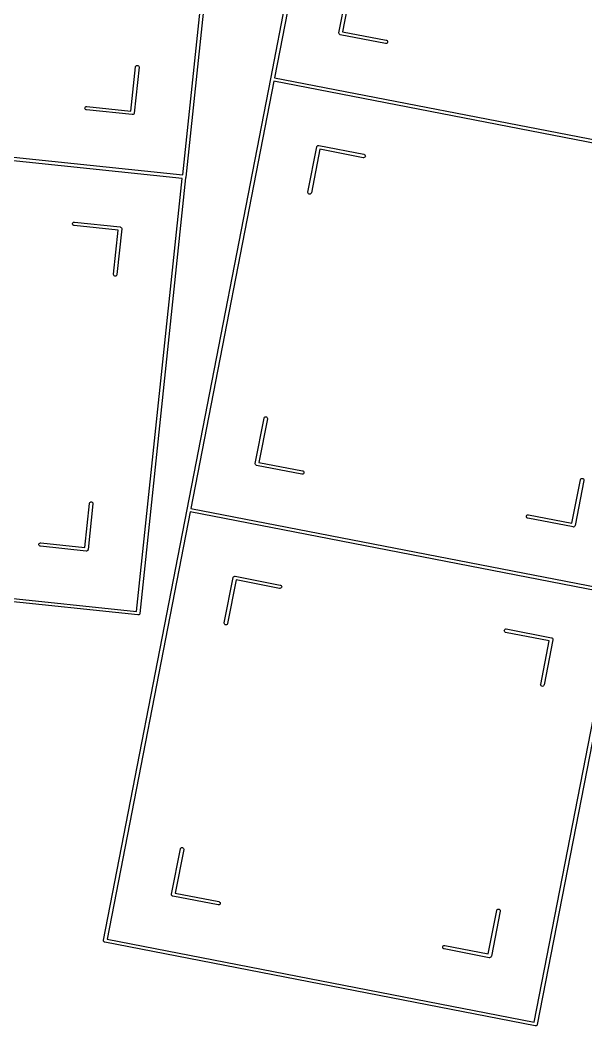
# Model space of a CAD drawing. Extents: x 13 to 301, y -107 to -13.
# Drawn here: x 252.88 to 277.45, y -94.95 to -51.28 of the extents above; entities that cross this region are included whole.
import ezdxf

# ---------------------------------------------------------------- set-up
doc = ezdxf.new("R2010")
doc.units = 0
doc.layers.add('BLACK', color=7, linetype='CONTINUOUS')

msp = doc.modelspace()

# ---------------------------------------------------------------- linework, layer by layer
at = {"layer": 'BLACK', "linetype": 'CONTINUOUS'}
for p, q in [((263.764881, -53.820947), (267.399794, -35.120949)), ((267.532727, -35.223191), (263.926435, -53.775946)), ((259.938843, -57.998451), (261.914432, -39.201988)), ((262.071448, -39.143089), (260.080182, -58.08872)), ((266.725284, -51.824131), (267.106903, -49.860876)), ((267.254147, -49.889498), (266.886838, -51.77913)), ((266.723907, -51.838769), (266.725284, -51.824131)), ((266.729741, -51.867446), (266.723907, -51.838769)), ((266.746105, -51.891706), (266.729741, -51.867446)), ((266.770507, -51.907858), (266.746105, -51.891706)), ((266.784595, -51.912064), (266.770507, -51.907858)), ((268.747851, -52.293682), (266.784595, -51.912064)), ((266.886838, -51.77913), (268.776472, -52.146438)), ((268.762489, -52.29506), (268.747851, -52.293682)), ((268.791165, -52.289225), (268.762489, -52.29506)), ((268.776472, -52.146438), (268.79056, -52.150644)), ((268.79056, -52.150644), (268.814963, -52.166796)), ((268.815425, -52.272861), (268.791165, -52.289225)), ((268.814963, -52.166796), (268.831326, -52.191056)), ((268.831577, -52.248459), (268.815425, -52.272861)), ((268.831326, -52.191056), (268.837161, -52.219733)), ((268.837161, -52.219733), (268.831577, -52.248459)), ((257.89579, -53.294492), (257.909754, -53.268775)), ((257.909754, -53.268775), (257.932496, -53.250359)), ((257.932496, -53.250359), (257.960554, -53.242048)), ((257.960554, -53.242048), (257.989658, -53.245107)), ((257.989658, -53.245107), (258.015375, -53.25907)), ((258.015375, -53.25907), (258.033791, -53.281812)), ((257.69161, -55.223348), (257.892828, -53.308894)), ((258.042006, -53.324573), (257.832949, -55.313617)), ((257.892828, -53.308894), (257.89579, -53.294492)), ((258.033791, -53.281812), (258.042102, -53.30987)), ((258.042102, -53.30987), (258.042006, -53.324573)), ((260.129968, -72.520946), (263.764881, -53.820948)), ((263.897814, -53.92319), (260.291522, -72.475945)), ((263.764881, -53.820948), (263.764881, -53.820947)), ((282.450569, -57.529482), (263.897814, -53.92319)), ((263.926435, -53.775946), (282.47919, -57.382238)), ((255.734395, -55.030346), (255.762453, -55.022035)), ((255.762453, -55.022035), (255.777156, -55.022131)), ((255.777156, -55.022131), (257.69161, -55.223348)), ((255.694631, -55.103583), (255.697689, -55.074479)), ((255.702942, -55.131641), (255.694631, -55.103583)), ((255.697689, -55.074479), (255.711653, -55.048762)), ((255.721358, -55.154383), (255.702942, -55.131641)), ((255.711653, -55.048762), (255.734395, -55.030346)), ((255.747075, -55.168347), (255.721358, -55.154383)), ((255.761476, -55.171309), (255.747075, -55.168347)), ((257.75052, -55.380366), (255.761476, -55.171309)), ((257.765223, -55.380462), (257.75052, -55.380366)), ((257.793281, -55.372151), (257.765223, -55.380462)), ((257.816023, -55.353735), (257.793281, -55.372151)), ((257.829987, -55.328018), (257.816023, -55.353735)), ((257.832949, -55.313617), (257.829987, -55.328018)), ((259.9105, -58.151045), (241.114036, -56.175456)), ((241.142379, -56.022862), (259.938843, -57.998451)), ((265.761697, -56.78135), (265.765903, -56.767262)), ((265.765903, -56.767262), (265.782055, -56.742859)), ((265.782055, -56.742859), (265.806315, -56.726496)), ((265.806315, -56.726496), (265.834992, -56.720661)), ((265.834992, -56.720661), (265.835001, -56.720662)), ((265.835001, -56.720662), (265.84963, -56.722039)), ((265.84963, -56.722039), (267.812885, -57.103658)), ((265.380079, -58.744605), (265.761697, -56.78135)), ((265.89463, -56.883593), (265.527323, -58.773227)), ((267.784263, -57.250902), (265.89463, -56.883593)), ((267.812885, -57.103658), (267.826973, -57.107864)), ((267.826973, -57.107864), (267.851375, -57.124016)), ((267.851375, -57.124016), (267.867739, -57.148276)), ((267.86799, -57.205679), (267.851838, -57.230081)), ((267.867739, -57.148276), (267.873574, -57.176953)), ((267.873574, -57.176953), (267.86799, -57.205679)), ((267.798902, -57.252279), (267.784263, -57.250902)), ((267.827578, -57.246445), (267.798902, -57.252279)), ((267.851838, -57.230081), (267.827578, -57.246445)), ((257.934911, -76.947509), (259.9105, -58.151045)), ((260.063757, -58.127914), (258.07625, -77.037778)), ((260.07722, -58.103121), (260.063757, -58.127914)), ((260.080182, -58.08872), (260.07722, -58.103121)), ((265.378702, -58.759243), (265.380079, -58.744605)), ((265.384536, -58.78792), (265.378702, -58.759243)), ((265.4009, -58.81218), (265.384536, -58.78792)), ((265.425302, -58.828332), (265.4009, -58.81218)), ((265.454028, -58.833915), (265.425302, -58.828332)), ((265.482705, -58.828081), (265.454028, -58.833915)), ((265.506965, -58.811717), (265.482705, -58.828081)), ((265.523117, -58.787315), (265.506965, -58.811717)), ((265.527323, -58.773227), (265.523117, -58.787315)), ((255.154097, -60.129335), (255.157155, -60.100231)), ((255.162408, -60.157393), (255.154097, -60.129335)), ((255.157155, -60.100231), (255.171119, -60.074514)), ((255.180824, -60.180135), (255.162408, -60.157393)), ((255.171119, -60.074514), (255.193861, -60.056098)), ((255.206541, -60.194099), (255.180824, -60.180135)), ((255.193861, -60.056098), (255.221919, -60.047787)), ((255.220942, -60.197061), (255.206541, -60.194099)), ((257.135397, -60.398278), (255.220942, -60.197061)), ((255.221919, -60.047787), (255.236622, -60.047883)), ((255.236622, -60.047883), (257.225665, -60.25694)), ((257.225665, -60.25694), (257.240067, -60.259902)), ((257.240067, -60.259902), (257.265784, -60.273866)), ((256.93418, -62.312733), (257.135397, -60.398278)), ((257.292415, -60.339369), (257.083358, -62.328413)), ((257.265784, -60.273866), (257.2842, -60.296608)), ((257.2842, -60.296608), (257.292511, -60.324666)), ((257.292511, -60.324666), (257.292415, -60.339369)), ((256.934084, -62.327436), (256.93418, -62.312733)), ((256.942395, -62.355494), (256.934084, -62.327436)), ((256.960811, -62.378236), (256.942395, -62.355494)), ((256.986528, -62.3922), (256.960811, -62.378236)), ((257.015632, -62.395258), (256.986528, -62.3922)), ((257.04369, -62.386947), (257.015632, -62.395258)), ((257.066432, -62.368531), (257.04369, -62.386947)), ((257.080396, -62.342814), (257.066432, -62.368531)), ((257.083358, -62.328413), (257.080396, -62.342814)), ((263.47199, -68.560875), (263.476196, -68.546787)), ((263.476196, -68.546787), (263.492348, -68.522385)), ((263.492348, -68.522385), (263.516608, -68.506021)), ((263.516608, -68.506021), (263.545285, -68.500186)), ((263.545285, -68.500186), (263.574011, -68.50577)), ((263.574011, -68.50577), (263.598413, -68.521922)), ((263.598413, -68.521922), (263.614777, -68.546182)), ((263.614777, -68.546182), (263.620611, -68.574858)), ((263.090371, -70.52413), (263.47199, -68.560875)), ((263.619234, -68.589497), (263.251925, -70.479129)), ((263.620611, -68.574858), (263.619234, -68.589497)), ((263.088994, -70.538767), (263.090371, -70.52413)), ((263.088994, -70.538768), (263.088994, -70.538767)), ((263.094828, -70.567445), (263.088994, -70.538768)), ((263.111192, -70.591705), (263.094828, -70.567445)), ((263.135594, -70.607857), (263.111192, -70.591705)), ((263.149682, -70.612063), (263.135594, -70.607857)), ((265.112938, -70.993681), (263.149682, -70.612063)), ((263.251925, -70.479129), (265.141559, -70.846437)), ((265.127576, -70.995059), (265.112938, -70.993681)), ((265.156252, -70.989224), (265.127576, -70.995059)), ((265.141559, -70.846437), (265.155647, -70.850643)), ((265.155647, -70.850643), (265.18005, -70.866795)), ((265.180512, -70.97286), (265.156252, -70.989224)), ((265.18005, -70.866795), (265.196413, -70.891055)), ((265.196664, -70.948458), (265.180512, -70.97286)), ((265.196413, -70.891055), (265.202248, -70.919732)), ((265.202248, -70.919732), (265.196664, -70.948458)), ((277.235127, -71.19371), (277.259387, -71.177347)), ((277.259387, -71.177347), (277.288064, -71.171512)), ((277.288064, -71.171512), (277.31679, -71.177096)), ((277.31679, -71.177096), (277.341192, -71.193248)), ((276.847461, -73.121834), (277.214769, -71.232201)), ((277.362013, -71.260822), (276.980395, -73.224078)), ((277.214769, -71.232201), (277.218975, -71.218113)), ((277.218975, -71.218113), (277.235127, -71.19371)), ((277.341192, -71.193248), (277.357556, -71.217508)), ((277.357556, -71.217508), (277.363391, -71.246184)), ((277.363391, -71.246184), (277.362013, -71.260822)), ((255.687678, -74.172406), (255.888896, -72.257952)), ((256.038074, -72.273631), (255.829017, -74.262675)), ((255.888896, -72.257952), (255.891858, -72.24355)), ((255.891858, -72.24355), (255.905822, -72.217833)), ((255.905822, -72.217833), (255.928564, -72.199417)), ((255.928564, -72.199417), (255.956622, -72.191106)), ((255.956622, -72.191106), (255.985726, -72.194165)), ((255.985726, -72.194165), (256.011443, -72.208128)), ((256.011443, -72.208128), (256.029859, -72.23087)), ((256.029859, -72.23087), (256.03817, -72.258928)), ((256.03817, -72.258928), (256.038074, -72.273631)), ((260.291522, -72.475945), (278.844277, -76.082237)), ((256.495055, -91.220946), (260.129968, -72.520948)), ((260.262901, -72.62319), (256.656609, -91.175945)), ((260.129968, -72.520948), (260.129968, -72.520946)), ((278.815656, -76.229482), (260.262901, -72.62319)), ((274.868519, -72.828475), (274.874102, -72.799749)), ((274.874353, -72.857152), (274.868519, -72.828475)), ((274.874102, -72.799749), (274.890254, -72.775347)), ((274.890717, -72.881412), (274.874353, -72.857152)), ((274.890254, -72.775347), (274.914514, -72.758983)), ((274.915119, -72.897564), (274.890717, -72.881412)), ((274.914514, -72.758983), (274.943191, -72.753149)), ((274.929207, -72.90177), (274.915119, -72.897564)), ((276.892462, -73.283389), (274.929207, -72.90177)), ((274.943191, -72.753149), (274.957829, -72.754526)), ((274.957829, -72.754526), (276.847461, -73.121834)), ((276.907099, -73.284765), (276.892462, -73.283389)), ((276.9071, -73.284766), (276.907099, -73.284765)), ((276.907101, -73.284766), (276.9071, -73.284765)), ((276.9071, -73.284765), (276.9071, -73.284766)), ((276.935777, -73.278932), (276.907101, -73.284766)), ((276.960037, -73.262568), (276.935777, -73.278932)), ((276.976189, -73.238166), (276.960037, -73.262568)), ((276.980395, -73.224078), (276.976189, -73.238165)), ((276.976189, -73.238165), (276.976189, -73.238166)), ((253.690699, -74.052641), (253.693757, -74.023537)), ((253.69901, -74.080699), (253.690699, -74.052641)), ((253.693757, -74.023537), (253.707721, -73.99782)), ((253.717426, -74.103441), (253.69901, -74.080699)), ((253.707721, -73.99782), (253.730463, -73.979404)), ((253.743143, -74.117405), (253.717426, -74.103441)), ((253.730463, -73.979404), (253.758521, -73.971093)), ((253.757544, -74.120367), (253.743143, -74.117405)), ((255.746588, -74.329424), (253.757544, -74.120367)), ((253.758521, -73.971093), (253.773224, -73.971189)), ((253.773224, -73.971189), (255.687678, -74.172406)), ((255.761291, -74.32952), (255.746588, -74.329424)), ((255.789349, -74.321209), (255.761291, -74.32952)), ((255.812091, -74.302793), (255.789349, -74.321209)), ((255.826055, -74.277076), (255.812091, -74.302793)), ((255.829017, -74.262675), (255.826055, -74.277076)), ((239.138447, -74.97192), (257.934911, -76.947509)), ((257.993821, -77.104527), (239.048179, -75.113259)), ((261.745166, -77.444606), (262.126784, -75.48135)), ((262.126784, -75.48135), (262.13099, -75.467262)), ((262.13099, -75.467262), (262.147142, -75.442859)), ((262.147142, -75.442859), (262.171402, -75.426496)), ((262.171402, -75.426496), (262.200079, -75.420661)), ((262.200079, -75.420661), (262.200088, -75.420662)), ((262.200088, -75.420662), (262.214717, -75.422039)), ((262.214717, -75.422039), (264.177972, -75.803658)), ((262.259717, -75.583593), (261.89241, -77.473228)), ((264.14935, -75.950902), (262.259717, -75.583593)), ((264.163989, -75.952279), (264.14935, -75.950902)), ((264.192665, -75.946445), (264.163989, -75.952279)), ((264.177972, -75.803658), (264.19206, -75.807864)), ((264.19206, -75.807864), (264.216462, -75.824016)), ((264.216925, -75.930081), (264.192665, -75.946445)), ((264.216462, -75.824016), (264.232826, -75.848276)), ((264.233077, -75.905679), (264.216925, -75.930081)), ((264.232826, -75.848276), (264.238661, -75.876953)), ((264.238661, -75.876953), (264.233077, -75.905679)), ((275.209364, -94.782237), (278.815656, -76.229482)), ((278.962901, -76.258099), (275.342298, -94.884481)), ((258.008524, -77.104623), (257.993821, -77.104527)), ((258.036582, -77.096312), (258.008524, -77.104623)), ((258.059324, -77.077896), (258.036582, -77.096312)), ((258.073288, -77.052179), (258.059324, -77.077896)), ((258.07625, -77.037778), (258.073288, -77.052179)), ((261.743789, -77.459244), (261.745166, -77.444606)), ((261.749623, -77.487921), (261.743789, -77.459244)), ((261.765987, -77.512181), (261.749623, -77.487921)), ((261.790389, -77.528333), (261.765987, -77.512181)), ((261.819115, -77.533916), (261.790389, -77.528333)), ((261.847792, -77.528082), (261.819115, -77.533916)), ((261.872052, -77.511718), (261.847792, -77.528082)), ((261.888204, -77.487316), (261.872052, -77.511718)), ((261.89241, -77.473228), (261.888204, -77.487316)), ((273.926666, -77.732568), (273.950926, -77.716204)), ((273.950926, -77.716204), (273.979603, -77.71037)), ((273.979603, -77.71037), (273.994241, -77.711747)), ((273.994241, -77.711747), (275.957497, -78.093365)), ((273.904931, -77.785696), (273.910514, -77.75697)), ((273.910765, -77.814373), (273.904931, -77.785696)), ((273.910514, -77.75697), (273.926666, -77.732568)), ((273.927129, -77.838633), (273.910765, -77.814373)), ((273.951531, -77.854785), (273.927129, -77.838633)), ((273.965619, -77.858991), (273.951531, -77.854785)), ((275.855253, -78.226298), (273.965619, -77.858991)), ((275.957497, -78.093365), (275.971585, -78.097571)), ((275.971585, -78.097571), (275.995988, -78.113723)), ((275.995988, -78.113723), (276.012351, -78.137983)), ((276.012351, -78.137983), (276.018186, -78.16666)), ((276.018183, -78.16667), (276.016808, -78.181298)), ((276.018186, -78.16666), (276.018183, -78.16667)), ((275.487945, -80.115931), (275.855253, -78.226298)), ((276.016808, -78.181298), (275.635189, -80.144553)), ((275.486568, -80.130569), (275.487945, -80.115931)), ((275.492402, -80.159246), (275.486568, -80.130569)), ((275.508766, -80.183506), (275.492402, -80.159246)), ((275.533168, -80.199658), (275.508766, -80.183506)), ((275.561894, -80.205241), (275.533168, -80.199658)), ((275.590571, -80.199407), (275.561894, -80.205241)), ((275.614831, -80.183043), (275.590571, -80.199407)), ((275.630983, -80.158641), (275.614831, -80.183043)), ((275.635189, -80.144553), (275.630983, -80.158641)), ((259.455458, -89.22413), (259.837077, -87.260875)), ((259.984321, -87.289497), (259.617012, -89.179129)), ((259.837077, -87.260875), (259.841283, -87.246787)), ((259.841283, -87.246787), (259.857435, -87.222385)), ((259.857435, -87.222385), (259.881695, -87.206021)), ((259.881695, -87.206021), (259.910372, -87.200186)), ((259.910372, -87.200186), (259.939098, -87.20577)), ((259.939098, -87.20577), (259.9635, -87.221922)), ((259.9635, -87.221922), (259.979864, -87.246182)), ((259.979864, -87.246182), (259.985698, -87.274858)), ((259.985698, -87.274858), (259.984321, -87.289497)), ((259.454081, -89.238766), (259.455458, -89.22413)), ((259.454081, -89.238768), (259.454081, -89.238766)), ((259.459915, -89.267445), (259.454081, -89.238768)), ((259.476279, -89.291705), (259.459915, -89.267445)), ((259.500681, -89.307857), (259.476279, -89.291705)), ((259.514769, -89.312063), (259.500681, -89.307857)), ((261.478026, -89.693681), (259.514769, -89.312063)), ((259.617012, -89.179129), (261.506647, -89.546437)), ((261.492664, -89.695059), (261.478026, -89.693681)), ((261.52134, -89.689224), (261.492664, -89.695059)), ((261.506647, -89.546437), (261.520735, -89.550643)), ((261.520735, -89.550643), (261.545138, -89.566795)), ((261.5456, -89.67286), (261.52134, -89.689224)), ((261.545138, -89.566795), (261.561501, -89.591055)), ((261.561752, -89.648458), (261.5456, -89.67286)), ((261.561501, -89.591055), (261.567336, -89.619732)), ((261.567336, -89.619732), (261.561752, -89.648458)), ((273.212548, -91.821834), (273.579856, -89.9322)), ((273.579856, -89.9322), (273.584062, -89.918112)), ((273.584062, -89.918112), (273.600214, -89.893709)), ((273.600214, -89.893709), (273.624474, -89.877346)), ((273.624474, -89.877346), (273.653151, -89.871511)), ((273.653151, -89.871511), (273.681877, -89.877095)), ((273.681877, -89.877095), (273.706279, -89.893247)), ((273.706279, -89.893247), (273.722643, -89.917507)), ((273.722643, -89.917507), (273.728478, -89.946183)), ((273.728478, -89.946183), (273.7271, -89.960821)), ((273.7271, -89.960821), (273.345482, -91.924078)), ((256.493678, -91.235582), (256.495055, -91.220946)), ((256.493678, -91.235584), (256.493678, -91.235582)), ((256.499512, -91.264261), (256.493678, -91.235584)), ((256.515876, -91.288521), (256.499512, -91.264261)), ((256.656609, -91.175945), (275.209364, -94.782237)), ((256.540278, -91.304673), (256.515876, -91.288521)), ((256.554366, -91.308879), (256.540278, -91.304673)), ((275.254365, -94.943792), (256.554366, -91.308879)), ((271.233606, -91.528475), (271.239189, -91.499749)), ((271.23944, -91.557152), (271.233606, -91.528475)), ((271.239189, -91.499749), (271.255341, -91.475347)), ((271.255804, -91.581412), (271.23944, -91.557152)), ((271.255341, -91.475347), (271.279601, -91.458983)), ((271.280206, -91.597564), (271.255804, -91.581412)), ((271.279601, -91.458983), (271.308278, -91.453149)), ((271.294294, -91.60177), (271.280206, -91.597564)), ((273.257549, -91.983389), (271.294294, -91.60177)), ((271.308278, -91.453149), (271.322916, -91.454526)), ((271.322916, -91.454526), (273.212548, -91.821834)), ((273.272186, -91.984765), (273.257549, -91.983389)), ((273.272187, -91.984766), (273.272186, -91.984765)), ((273.272188, -91.984766), (273.272187, -91.984765)), ((273.272187, -91.984765), (273.272187, -91.984766)), ((273.300864, -91.978932), (273.272188, -91.984766)), ((273.325124, -91.962568), (273.300864, -91.978932)), ((273.341276, -91.938166), (273.325124, -91.962568)), ((273.341277, -91.938163), (273.341276, -91.938166)), ((273.345482, -91.924078), (273.341277, -91.938163)), ((275.269003, -94.945169), (275.254365, -94.943792)), ((275.29768, -94.939335), (275.269003, -94.945169)), ((275.32194, -94.922971), (275.29768, -94.939335)), ((275.338092, -94.898569), (275.32194, -94.922971)), ((275.342298, -94.884481), (275.338092, -94.898569))]:
    msp.add_line(p, q, dxfattribs=at)

doc.saveas('drawing.dxf')
